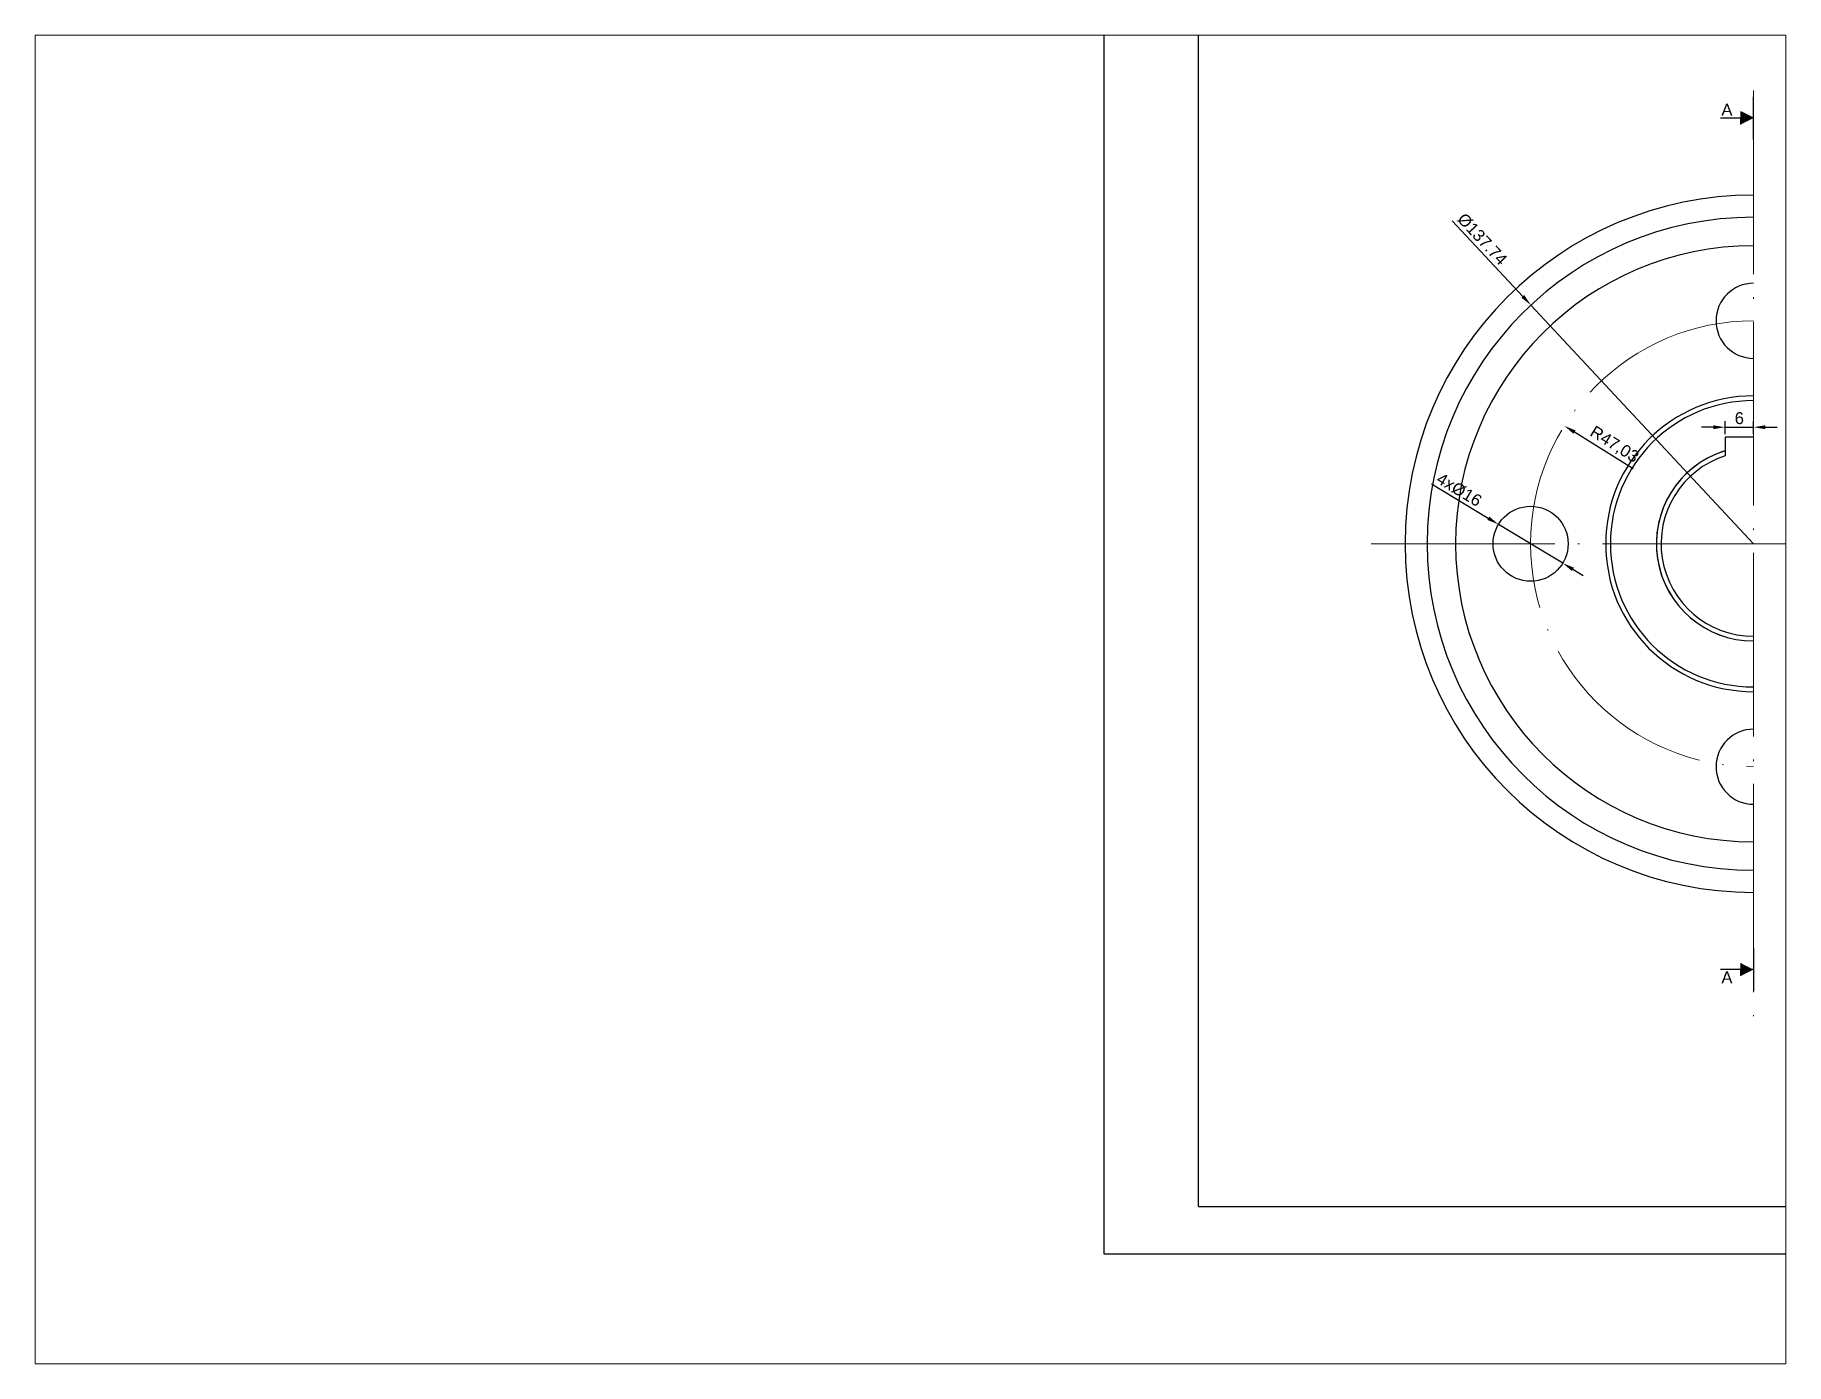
# Paper-space layout 'Layout1' of a CAD drawing. Header units: millimetres. Extents: x 26 to 231, y 20 to 176.
# The model-space entities are those that its viewports show. They can reach past a viewport. Long polylines and large blocks are cut down to what shows.
import ezdxf

# ---------------------------------------------------------------- set-up
doc = ezdxf.new("R2010")
doc.units = ezdxf.units.MM
doc.header["$LTSCALE"] = 0.5
doc.linetypes.add('ACAD_ISO04W100', pattern=[30, 24, -3, 0, -3])
for name, color, linetype, lineweight in [('Centerline', 7, 'ACAD_ISO04W100', 13), ('Linii groase', 7, 'Continuous', 30), ('Linii subtiri', 7, 'Continuous', 13)]:
    doc.layers.add(name, color=color, linetype=linetype, lineweight=lineweight)
doc.styles.get("Standard").update_dxf_attribs({"font": 'arial.ttf'})
doc.dimstyles.new('ISO-25', dxfattribs={"dimtxt": 2.5, "dimasz": 2.5, "dimexe": 1.25, "dimexo": 0.625, "dimtad": 1, "dimtxsty": 'Standard', "dimcen": 2.5, "dimadec": 0, "dimazin": 0, "dimtfac": 1, "dimtmove": 0, "dimatfit": 3, "dimfxl": 1, "dimarcsym": 0})

# ---------------------------------------------------------------- blocks, each defined once
blk = doc.blocks.new('*D6')
at = {"layer": 'Defpoints', "color": 0, "transparency": 16777216}
for p in [(281.63, 203.85), (287.63, 205.93), (287.63, 203.85)]:
    blk.add_point(p, dxfattribs=at)
at = {"layer": 'Linii subtiri', "color": 0, "lineweight": -2, "transparency": 16777216}
for p, q in [((281.63, 204.47), (281.63, 207.18)), ((287.63, 204.47), (287.63, 207.18)), ((279.13, 205.93), (276.63, 205.93)), ((281.63, 205.93), (287.63, 205.93)), ((290.13, 205.93), (292.63, 205.93))]:
    blk.add_line(p, q, dxfattribs=at)
at = {"layer": 'Linii subtiri', "color": 0, "transparency": 16777216}
for points in [[(279.13, 206.35), (279.13, 205.52), (281.63, 205.93)], [(290.13, 206.35), (290.13, 205.52), (287.63, 205.93)]]:
    blk.add_solid(points, dxfattribs=at)
at = {"layer": 'Linii subtiri', "color": 0, "transparency": 16777216, "insert": (284.63, 207.83), "char_height": 2.5, "attachment_point": 5}
blk.add_mtext('6', dxfattribs=at)
blk = doc.blocks.new('*D14')
at = {"layer": 'Defpoints', "color": 0, "transparency": 16777216}
for p in [(247.72, 206.23), (287.63, 181.35)]:
    blk.add_point(p, dxfattribs=at)
at = {"layer": 'Linii subtiri', "color": 0, "lineweight": -2, "transparency": 16777216}
blk.add_line((262.21, 197.19), (249.84, 204.91), dxfattribs=at)
at = {"layer": 'Linii subtiri', "color": 0, "transparency": 16777216}
blk.add_solid([(250.06, 205.26), (249.62, 204.55), (247.72, 206.23)], dxfattribs=at)
at = {"layer": 'Linii subtiri', "color": 0, "transparency": 16777216, "insert": (258.21, 202.19), "char_height": 2.5, "attachment_point": 5, "rotation": 328.0562}
blk.add_mtext('R47,03', dxfattribs=at)
blk = doc.blocks.new('*D15')
at = {"layer": 'Defpoints', "color": 0, "transparency": 16777216}
for p in [(233.82, 185.43), (247.37, 177.26)]:
    blk.add_point(p, dxfattribs=at)
at = {"layer": 'Linii subtiri', "color": 0, "lineweight": -2, "transparency": 16777216}
for p, q in [((219.65, 193.98), (231.67, 186.73)), ((247.37, 177.26), (233.82, 185.43)), ((249.51, 175.96), (251.65, 174.67))]:
    blk.add_line(p, q, dxfattribs=at)
at = {"layer": 'Linii subtiri', "color": 0, "transparency": 16777216}
for points in [[(231.89, 187.08), (231.46, 186.37), (233.82, 185.43)], [(249.73, 176.32), (249.3, 175.61), (247.37, 177.26)]]:
    blk.add_solid(points, dxfattribs=at)
at = {"layer": 'Linii subtiri', "color": 0, "transparency": 16777216, "insert": (225.52, 192.74), "char_height": 2.5, "attachment_point": 5, "rotation": 328.8965}
blk.add_mtext('4x%%C16', dxfattribs=at)
blk = doc.blocks.new('*D24')
at = {"layer": 'Defpoints', "color": 0, "transparency": 16777216}
for p in [(240.65, 231.7), (287.63, 181.35)]:
    blk.add_point(p, dxfattribs=at)
at = {"layer": 'Linii subtiri', "color": 0, "lineweight": -2, "transparency": 16777216}
for p, q in [((224.06, 249.49), (238.95, 233.53)), ((287.63, 181.35), (240.65, 231.7))]:
    blk.add_line(p, q, dxfattribs=at)
at = {"layer": 'Linii subtiri', "color": 0, "transparency": 16777216}
blk.add_solid([(239.25, 233.82), (238.64, 233.25), (240.65, 231.7)], dxfattribs=at)
at = {"layer": 'Linii subtiri', "color": 0, "transparency": 16777216, "insert": (230.39, 245.59), "char_height": 2.5, "attachment_point": 5, "rotation": 313.0098}
blk.add_mtext('%%C137.74', dxfattribs=at)

msp = doc.modelspace()

# ---------------------------------------------------------------- hatches: boundary and pattern name
at = {"layer": 'Linii groase'}
h = msp.add_hatch(color=256, dxfattribs=at)
h.dxf.hatch_style = 1
h.paths.add_polyline_path([(284.944, 271.154), (284.944, 269.815), (287.629, 271.154)])
h.paths.add_polyline_path([(284.944, 272.493), (284.944, 271.154), (287.629, 271.154)])
h = msp.add_hatch(color=256, dxfattribs=at)
h.dxf.hatch_style = 1
h.paths.add_polyline_path([(284.944, 91.536), (284.944, 92.875), (287.629, 91.536)])
h.paths.add_polyline_path([(284.944, 90.197), (284.944, 91.536), (287.629, 91.536)])

# ---------------------------------------------------------------- linework, layer by layer
for p, q in [((150.536, 328.566), (150.536, 31.566)), ((170.536, 41.566), (170.536, 318.566)), ((170.536, 41.566), (560.536, 41.566)), ((150.536, 31.566), (570.536, 31.566))]:
    msp.add_line(p, q)
at = {"layer": 'Centerline'}
for p, q in [((287.629, 276.946), (287.629, 81.738)), ((379.461, 181.345), (204.619, 181.345))]:
    msp.add_line(p, q, dxfattribs=at)
msp.add_arc((287.629, 181.345), 47.035, 90, 270, dxfattribs=at)
at = {"layer": 'Linii groase'}
for p, q in [((287.629, 266.654), (287.629, 275.654)), ((287.629, 271.154), (280.629, 271.154)), ((287.629, 271.154), (284.944, 272.493)), ((284.944, 272.493), (284.944, 271.154)), ((284.944, 269.815), (284.944, 271.154)), ((287.629, 203.845), (281.629, 203.845)), ((281.629, 203.845), (281.629, 199.899)), ((284.944, 92.875), (284.944, 91.536)), ((287.629, 96.036), (287.629, 87.036)), ((287.629, 91.536), (280.629, 91.536)), ((284.944, 90.197), (284.944, 91.536))]:
    msp.add_line(p, q, dxfattribs=at)
msp.add_circle((240.594, 181.345), 7.917, dxfattribs=at)
for centre, radius, start in [((287.629, 181.345), 73.53, 90), ((287.629, 181.345), 68.868, 90), ((287.629, 181.345), 62.865, 90), ((287.629, 228.38), 7.917, 90), ((287.629, 181.345), 31.2, 90), ((287.629, 181.345), 30.2, 90), ((287.629, 181.345), 20.5, 107.01865), ((287.629, 181.345), 20.5, 107.92021), ((287.629, 181.345), 19.5, 107.92021), ((287.629, 134.311), 7.917, 90)]:
    msp.add_arc(centre, radius, start, 270, dxfattribs=at)

# ---------------------------------------------------------------- texts
at = {"layer": 'Linii groase', "char_height": 2.5}
for insert, attachment_point in [((280.852, 274.157), 1), ((280.852, 88.646), 7)]:
    msp.add_mtext_dynamic_manual_height_columns('A', width=4.07961, gutter_width=12.5, heights=[0], dxfattribs=dict(at, insert=insert, attachment_point=attachment_point))

# ---------------------------------------------------------------- dimensions: what is measured, and where the dimension line sits
at = {"layer": 'Linii subtiri'}
dim = msp.add_radius_dim(center=(287.629, 181.345), mpoint=(240.652, 231.704), text='%%C137.74', dimstyle='ISO-25', dxfattribs=at)
dim.commit()
dim.dimension.update_dxf_attribs({"geometry": '*D24', "text_midpoint": (228.948, 244.25), "dimtype": 164})
dim = msp.add_linear_dim(base=(287.629, 205.934), p1=(281.629, 203.845), p2=(287.629, 203.845), dimstyle='ISO-25', dxfattribs=at)
dim.commit()
dim.dimension.update_dxf_attribs({"geometry": '*D6', "text_midpoint": (284.629, 207.835)})
dim = msp.add_radius_dim(center=(287.629, 181.345), mpoint=(247.717, 206.23), dimstyle='ISO-25', dxfattribs=at)
dim.commit()
dim.dimension.update_dxf_attribs({"geometry": '*D14', "text_midpoint": (257.084, 200.39), "dimtype": 164})
dim = msp.add_diameter_dim_2p(p1=(247.373, 177.255), p2=(233.815, 185.435), text='4x%%C16', dimstyle='ISO-25', dxfattribs=at)
dim.commit()
dim.dimension.update_dxf_attribs({"geometry": '*D15', "text_midpoint": (224.503, 191.053), "dimtype": 163})

psp = doc.layouts.get("Layout1")

# ---------------------------------------------------------------- viewports
at = {"layer": 'Linii subtiri'}
psp.add_viewport(center=(128.5, 97.5), size=(205.6, 156), view_center_point=(109.752, 148.5), view_height=280.31737, dxfattribs=at)

doc.saveas('drawing.dxf')
